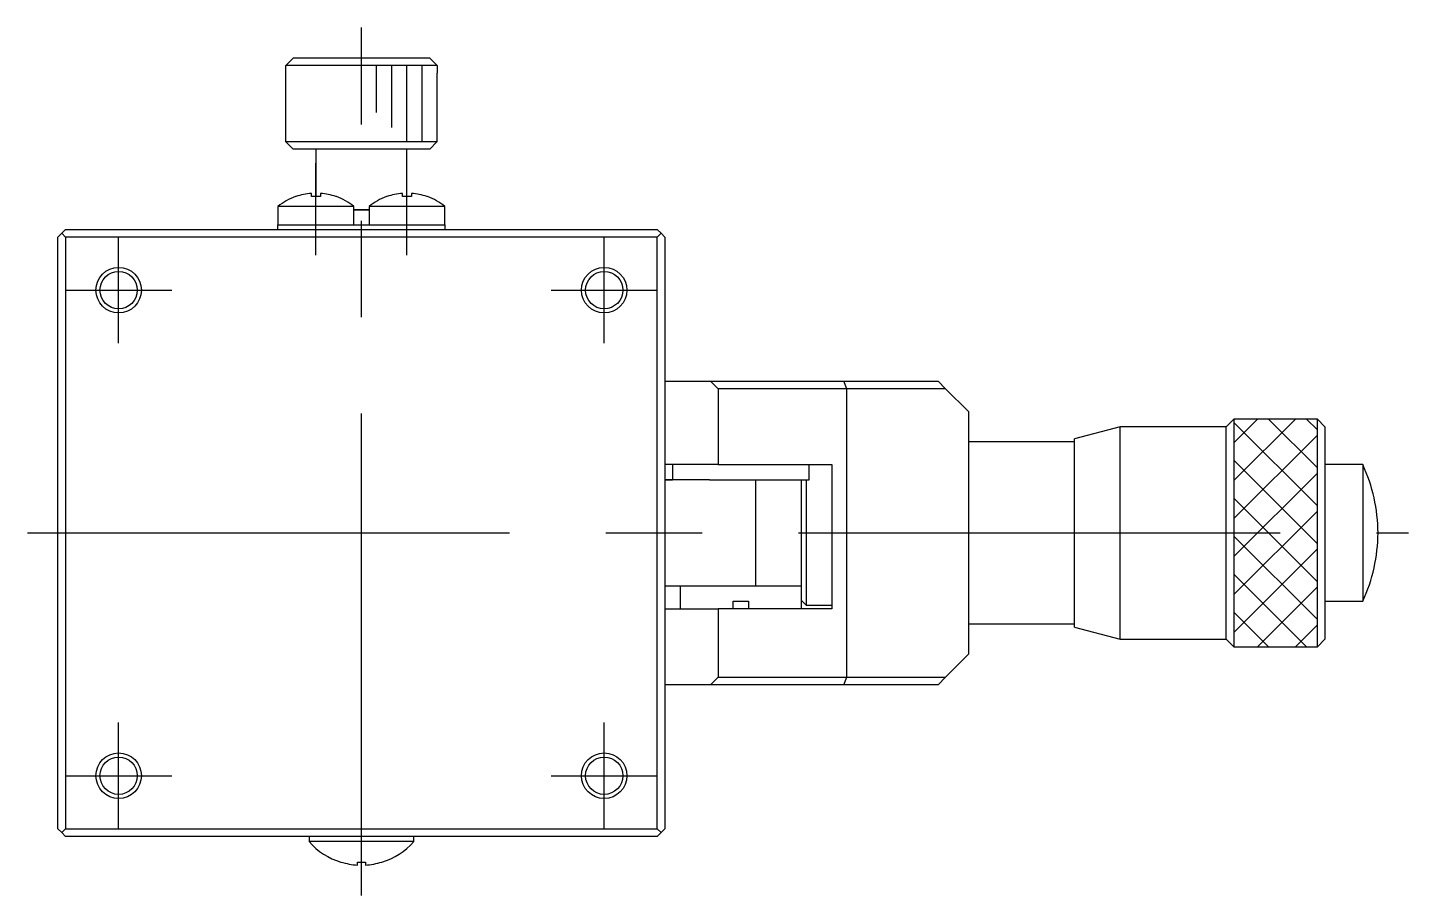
# Model space of a CAD drawing. Extents: x -105 to 292, y -103 to 103.
# Drawn here: x -22 to 69, y 45.4 to 102.6 of the extents above; entities that cross this region are included whole.
import ezdxf

# ---------------------------------------------------------------- set-up
doc = ezdxf.new("R2010")
doc.units = 0
doc.linetypes.add('CENTER', pattern=[50.8, 31.75, -6.35, 6.35, -6.35])
doc.layers.get('0').update_dxf_attribs({"linetype": 'CONTINUOUS'})
doc.layers.add('CENTER', color=1, linetype='CENTER')

msp = doc.modelspace()

# ---------------------------------------------------------------- linework, layer by layer
at = {"color": 7, "linetype": 'CONTINUOUS'}
for p, q in [((-4.984, 100.089), (-4.482, 100.589)), ((-4.482, 100.589), (4.482, 100.589)), ((-4.482, 100.589), (4.482, 100.589)), ((4.482, 100.589), (4.984, 100.089)), ((-5, 99.589), (-5, 95.089)), ((-5, 99.589), (-4.984, 99.589)), ((-5, 99.589), (-4.984, 99.589)), ((4.984, 100.089), (-4.984, 100.089)), ((-4.984, 99.589), (-4.984, 100.089)), ((1, 96.996), (1, 100.089)), ((2, 95.996), (2, 100.089)), ((3, 95.089), (3, 100.089)), ((4, 95.089), (4, 100.089)), ((4.984, 100.089), (4.984, 99.589)), ((4.984, 99.589), (5, 99.589)), ((4.984, 99.589), (5, 99.589)), ((5, 95.089), (5, 99.589)), ((-5, 95.089), (5, 95.089)), ((-5, 95.089), (-4.5, 94.589)), ((4.5, 94.589), (5, 95.089)), ((4.5, 94.589), (-4.5, 94.589)), ((-3, 94.589), (-3, 91.454)), ((3, 91.454), (3, 94.589)), ((-4.316, 91.454), (-4.35, 91.454)), ((-4.316, 91.454), (-4.35, 91.454)), ((-3.3, 91.454), (-3.3, 91.666)), ((-2.7, 91.454), (-3.3, 91.454)), ((-2.7, 91.666), (-2.7, 91.454)), ((-1.65, 91.454), (-1.684, 91.454)), ((-1.65, 91.454), (-1.684, 91.454)), ((1.684, 91.454), (1.65, 91.454)), ((1.684, 91.454), (1.65, 91.454)), ((2.7, 91.454), (2.7, 91.666)), ((3.3, 91.454), (2.7, 91.454)), ((3.3, 91.666), (3.3, 91.454)), ((4.35, 91.454), (4.316, 91.454)), ((4.35, 91.454), (4.316, 91.454)), ((-0.5, 90.811), (-5.5, 90.811)), ((-5.5, 90.811), (-5.5, 89.589)), ((-0.5, 89.589), (-0.5, 90.811)), ((-0.5, 90.589), (0.5, 90.589)), ((0.5, 90.589), (-0.5, 90.589)), ((5.5, 90.811), (0.5, 90.811)), ((0.5, 90.811), (0.5, 89.589)), ((5.5, 89.589), (5.5, 90.811)), ((-19.5, 89.289), (-19.75, 89.039)), ((-19.5, 89.289), (-2.5, 89.289)), ((-5.5, 89.289), (-5.5, 89.589)), ((-5.5, 89.589), (-2.5, 89.589)), ((-2.5, 89.589), (2.5, 89.589)), ((-2.5, 89.289), (2.5, 89.289)), ((-2.5, 89.289), (2.5, 89.289)), ((2.5, 89.589), (5.5, 89.589)), ((2.5, 89.289), (19.5, 89.289)), ((5.5, 89.589), (5.5, 89.289)), ((19.75, 89.039), (19.5, 89.289)), ((-19.75, 89.039), (-20, 88.789)), ((-20, 49.789), (-20, 88.789)), ((-19.5, 88.789), (-19.75, 89.039)), ((19.5, 88.789), (-19.5, 88.789)), ((-19.5, 88.789), (-19.5, 49.789)), ((19.5, 88.789), (19.75, 89.039)), ((19.5, 49.789), (19.5, 88.789)), ((20, 88.789), (19.75, 89.039)), ((20, 88.789), (20, 49.789)), ((20, 79.289), (23, 79.289)), ((23, 79.289), (31.793, 79.289)), ((23, 79.289), (23.5, 78.789)), ((31.793, 79.289), (38, 79.289)), ((32, 78.789), (31.793, 79.289)), ((38.5, 78.789), (38, 79.289)), ((32, 78.789), (23.5, 78.789)), ((23.5, 78.789), (23.5, 73.789)), ((38.5, 78.789), (32, 78.789)), ((32, 59.789), (32, 78.789)), ((40, 77.289), (38.5, 78.789)), ((40, 77.289), (40, 61.289)), ((57.5, 76.789), (57, 76.289)), ((57.5, 76.789), (57.5, 69.289)), ((63, 76.789), (57.5, 76.789)), ((57.5, 75.234), (59.055, 76.789)), ((57.5, 72.734), (61.555, 76.789)), ((57.5, 76.574), (63, 71.074)), ((59.785, 76.789), (63, 73.574)), ((62.285, 76.789), (63, 76.074)), ((63, 61.789), (63, 76.789)), ((63.5, 76.289), (63, 76.789)), ((50, 76.289), (47, 75.489)), ((50, 69.289), (50, 76.289)), ((57, 76.289), (50, 76.289)), ((57, 69.289), (57, 76.289)), ((57.5, 70.234), (63, 75.734)), ((63.5, 76.289), (63.5, 62.289)), ((47, 75.289), (40, 75.289)), ((47, 69.289), (47, 75.489)), ((23.5, 73.789), (20, 73.789)), ((20.5, 73.789), (20.5, 72.789)), ((23.5, 73.789), (31, 73.789)), ((29.5, 72.789), (29.5, 73.789)), ((31, 73.789), (31, 64.289)), ((57.5, 74.074), (63, 68.574)), ((66, 73.789), (63.5, 73.789)), ((66, 73.789), (66, 64.789)), ((57.5, 67.734), (63, 73.234)), ((22.938, 72.789), (20, 72.789)), ((20, 72.789), (20.5, 72.789)), ((22.938, 72.789), (29.5, 72.789)), ((26, 65.789), (26, 72.789)), ((29, 65.789), (29, 72.789)), ((29.3, 72.79), (29.3, 64.539)), ((57.5, 71.574), (63, 66.074)), ((57.5, 65.234), (63, 70.734)), ((47, 63.089), (47, 69.289)), ((50, 62.289), (50, 69.289)), ((57, 62.289), (57, 69.289)), ((57.5, 69.289), (57.5, 61.789)), ((57.5, 69.074), (63, 63.574)), ((57.5, 62.734), (63, 68.234)), ((57.5, 66.574), (62.285, 61.789)), ((25, 65.789), (20, 65.789)), ((21, 65.789), (21, 64.289)), ((26, 65.789), (25, 65.789)), ((26, 65.789), (25, 65.789)), ((26.177, 65.789), (26, 65.789)), ((28.823, 65.789), (26.177, 65.789)), ((29, 65.789), (28.823, 65.789)), ((29, 64.289), (29, 65.789)), ((59.055, 61.789), (63, 65.734)), ((24.5, 64.789), (25.5, 64.789)), ((24.5, 64.289), (24.5, 64.789)), ((25.5, 64.789), (25.5, 64.289)), ((29, 64.839), (29.3, 64.539)), ((63.5, 64.789), (66, 64.789)), ((20, 64.289), (23.5, 64.289)), ((25.5, 64.289), (23.5, 64.289)), ((23.5, 64.289), (23.5, 59.789)), ((31, 64.289), (25.5, 64.289)), ((29.3, 64.539), (31, 64.539)), ((57.5, 64.074), (59.785, 61.789)), ((40, 63.289), (47, 63.289)), ((47, 63.089), (50, 62.289)), ((61.555, 61.789), (63, 63.234)), ((50, 62.289), (57, 62.289)), ((57, 62.289), (57.5, 61.789)), ((63, 61.789), (63.5, 62.289)), ((38.5, 59.789), (40, 61.289)), ((57.5, 61.789), (63, 61.789)), ((23, 59.289), (20, 59.289)), ((23.5, 59.789), (23, 59.289)), ((31.793, 59.289), (23, 59.289)), ((23.5, 59.789), (32, 59.789)), ((31.793, 59.289), (32, 59.789)), ((38, 59.289), (31.793, 59.289)), ((32, 59.789), (38.5, 59.789)), ((38, 59.289), (38.5, 59.789)), ((-20, 49.789), (-19.75, 49.539)), ((-19.5, 49.789), (-19.75, 49.539)), ((-19.75, 49.539), (-19.5, 49.289)), ((-19.5, 49.789), (19.5, 49.789)), ((19.5, 49.289), (-19.5, 49.289)), ((-3.45, 49.289), (-3.45, 48.946)), ((3.45, 48.946), (3.45, 49.289)), ((19.75, 49.539), (19.5, 49.789)), ((19.5, 49.289), (19.75, 49.539)), ((19.75, 49.539), (20, 49.789)), ((3.45, 48.946), (-3.45, 48.946)), ((-1.351, 47.592), (-1.348, 47.598)), ((-0.26, 47.598), (0.26, 47.598)), ((-0.26, 47.404), (-0.26, 47.598)), ((0.26, 47.598), (0.26, 47.404)), ((1.348, 47.598), (1.351, 47.592))]:
    msp.add_line(p, q, dxfattribs=at)
at = {"color": 3, "linetype": 'CONTINUOUS'}
for centre in [(-16, 85.289), (16, 85.289), (-16, 53.289), (16, 53.289)]:
    msp.add_circle(centre, 1.5, dxfattribs=at)
at = {"color": 7, "linetype": 'CONTINUOUS'}
for centre in [(-16, 85.289), (16, 85.289), (-16, 53.289), (16, 53.289)]:
    msp.add_circle(centre, 1.23, dxfattribs=at)
for centre, radius, start, end in [((-3, 87.689), 4, 109.72463, 128.68219), ((-3, 87.689), 3.989, 94.31339, 109.2682), ((-3, 87.689), 3.989, 70.7318, 85.68661), ((-3, 87.689), 4, 51.31781, 70.27537), ((3, 87.689), 4, 109.72463, 128.68219), ((3, 87.689), 3.989, 94.31339, 109.2682), ((3, 87.689), 3.989, 70.7318, 85.68661), ((3, 87.689), 4, 51.31781, 70.27537), ((56, 69.206), 11, 0.4337, 24.62392), ((56, 69.372), 11, 335.37608, 359.5663), ((0, 51.989), 4.6, 221.40962, 252.92002), ((0, 51.989), 4.6, 287.07998, 318.59038), ((0, 51.989), 4.593, 252.93442, 266.75462), ((0, 51.989), 4.593, 273.24538, 287.06558)]:
    msp.add_arc(centre, radius, start, end, dxfattribs=at)
at = {"layer": 'CENTER', "color": 1, "linetype": 'CENTER'}
for p, q in [((0, 45.404), (0, 102.589)), ((-3, 87.589), (-3, 93.666)), ((3, 87.589), (3, 93.666)), ((-16, 81.789), (-16, 88.789)), ((16, 81.789), (16, 88.789)), ((-19.5, 85.289), (-12.5, 85.289)), ((12.5, 85.289), (19.5, 85.289)), ((-22, 69.289), (69, 69.289)), ((-16, 49.789), (-16, 56.789)), ((16, 49.789), (16, 56.789)), ((-19.5, 53.289), (-12.5, 53.289)), ((12.5, 53.289), (19.5, 53.289))]:
    msp.add_line(p, q, dxfattribs=at)

doc.saveas('drawing.dxf')
